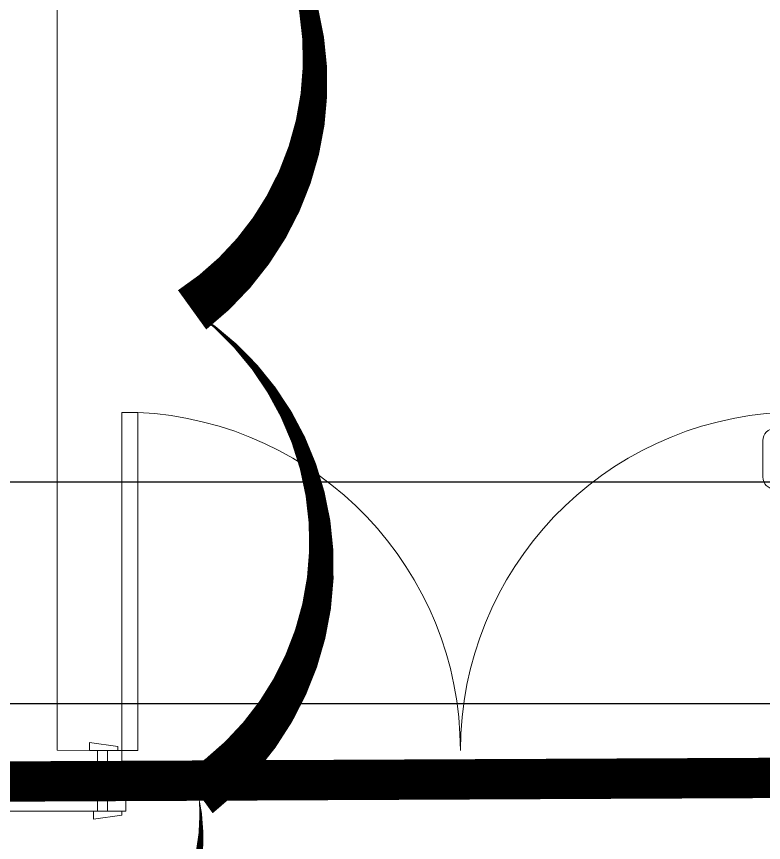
# Model space of a CAD drawing. Header units: metres. Extents: x 75097 to 220695, y -1557923 to -1361206.
# Drawn here: x 112666 to 114519, y -1426781 to -1424732 of the extents above; entities that cross this region are included whole.
import ezdxf

# ---------------------------------------------------------------- set-up
doc = ezdxf.new("R2010")
doc.units = ezdxf.units.M
doc.linetypes.add('DASHED2', pattern=[0.375, 0.25, -0.125])
doc.layers.get('0').update_dxf_attribs({"lineweight": 0})
doc.layers.add('A-100 - Copy$0$axes', color=8, linetype='Continuous')
doc.layers.add('A-100 - Copy$0$Walls', color=8, linetype='Continuous', lineweight=0)
doc.layers.add('A-100 - Copy$0$Wooden Joinery', color=8, linetype='Continuous', lineweight=0)
doc.layers.add('E-POWR', color=7, linetype='Continuous', lineweight=9, true_color=0x4e7e3e)
doc.layers.add('REV 01', color=7, linetype='Continuous', lineweight=0, true_color=0xe41b4d)

# ---------------------------------------------------------------- blocks, each defined once
blk = doc.blocks.new('A-100 - Copy$0$A$C009F45C9')
at = {"layer": 'A-100 - Copy$0$Wooden Joinery'}
for p, q in [((844, -1650), (754, -1650)), ((724, -1690), (724, -1680)), ((744, -1690), (744, -1680)), ((844, -1670), (754, -1670)), ((854, -1690), (854, -1680)), ((874, -1690), (874, -1680)), ((744, -1690), (724, -1690)), ((884, -1690), (844, -1690)), ((844, -1700), (844, -1690)), ((884, -1700), (884, -1690)), ((844, -1740), (844, -1750)), ((884, -1740), (884, -1750)), ((724, -1750), (724, -1760)), ((744, -1750), (724, -1750)), ((744, -1750), (744, -1760)), ((884, -1750), (844, -1750)), ((854, -1750), (854, -1760)), ((874, -1750), (874, -1760)), ((844, -1770), (754, -1770)), ((844, -1790), (754, -1790))]:
    blk.add_line(p, q, dxfattribs=at)
for points in [[(-75, -60), (-85, -60), (-95, 10), (-75, 10)], [(75, -50), (85, -50), (95, 20), (75, 20)], [(75, -100), (914, -100), (914, -60), (75, -60)], [(75, -1700), (914, -1700), (914, -1740), (75, -1740)], [(75, -1700), (914, -1700), (914, -1740), (75, -1740)], [(-75, -1740), (-85, -1740), (-95, -1810), (-75, -1810)], [(75, -1750), (85, -1750), (95, -1820), (75, -1820)]]:
    blk.add_lwpolyline(points, close=True, dxfattribs=at)
for points in [[(75, -25), (-75, -25), (-75, 0), (75, 0), (75, -25)], [(75, -25), (75, -60), (35, -60), (35, -70), (-75, -70), (-75, -25), (75, -25)], [(75, -1775), (75, -1740), (35, -1740), (35, -1730), (-75, -1730), (-75, -1775), (75, -1775)], [(75, -1775), (-75, -1775), (-75, -1800), (75, -1800), (75, -1775)]]:
    blk.add_lwpolyline(points, dxfattribs=at)
for centre, radius, start, end in [((75, -60), 840, 270, 357.2706), ((75, -1740), 840, 2.7294, 90), ((754, -1680), 30, 90, 180), ((844, -1680), 30, 0, 90), ((754, -1680), 10, 90, 180), ((844, -1680), 10, 0, 90), ((754, -1760), 30, 180, 270), ((754, -1760), 10, 180, 270), ((844, -1760), 10, 270, 0), ((844, -1760), 30, 270, 0)]:
    blk.add_arc(centre, radius, start, end, dxfattribs=at)
blk = doc.blocks.new('A-100 - Copy')
at = {"layer": 'A-100 - Copy$0$axes'}
for p, q in [((178940.3, -1425887.7, 2.4), (96042.2, -1425887.7, 2.4)), ((178940.3, -1426437.7, 2.4), (96049.7, -1426437.7, 2.4))]:
    blk.add_line(p, q, dxfattribs=at)
at = {"layer": 'A-100 - Copy$0$Walls'}
for p, q in [((112766.9, -1423691.4, 2.4), (112766.9, -1426552.7, 2.4)), ((112766.9, -1426552.7, 2.4), (112866.9, -1426553.5, 2.4)), ((108068.3, -1426702.7, 2.4), (112866.9, -1426703.5, 2.4))]:
    blk.add_line(p, q, dxfattribs=at)
at = {"layer": 'A-100 - Copy$0$Wooden Joinery', "rotation": 90}
blk.add_blockref('A-100 - Copy$0$A$C009F45C9', (112866.9, -1426628.5, 2.4), dxfattribs=at)

msp = doc.modelspace()

# ---------------------------------------------------------------- linework, layer by layer
at = {"layer": 'E-POWR', "color": 240, "linetype": 'DASHED2', "ltscale": 500, "true_color": 0xf10e52, "const_width": 100, "elevation": 0}
msp.add_lwpolyline([(115595.3, -1375232.9), (115595.3, -1391802.7), (116997.3, -1391802.7), (116997.2, -1396837.7), (115052.2, -1396837.7), (115298.3, -1426617.7), (94944.9, -1426713.6), (95011.4, -1395531.3), (100350.3, -1395542.7), (100350.3, -1389463.8)], dxfattribs=at)

# ---------------------------------------------------------------- next in the draw order: block references
msp.add_blockref('A-100 - Copy', (0, 0))

# ---------------------------------------------------------------- next in the draw order: linework, layer by layer
at = {"layer": 'REV 01', "color": 6, "elevation": 0}
msp.add_lwpolyline([(112958.9, -1414658, 0, 120, -0.520567), (112974.7, -1415858.2, 0, 120, -0.520567), (112990.6, -1417058.4, 0, 120, -0.520567), (113006.4, -1418258.7, 0, 120, -0.520567), (113022.2, -1419458.9, 0, 120, -0.520567), (113038.1, -1420659.1, 0, 120, -0.520567), (113053.9, -1421859.4, 0, 120, -0.520567), (113069.8, -1423059.6, 0, 120, -0.520567), (113085.6, -1424259.8, 0, 120, -0.520567), (113101.4, -1425460.1, 0, 120, -0.520567), (113117.3, -1426660.3, 0, 120, -0.520567), (112518.2, -1427241.8, 0, 120, -0.520567), (111318.1, -1427218.5, 0, 120, -0.520567), (110118, -1427195.2, 0, 120, -0.520567), (108917.9, -1427171.9, 0, 120, -0.520567), (107717.8, -1427148.6, 0, 120, -0.520567)], format="xyseb", dxfattribs=at)

doc.saveas('drawing.dxf')
